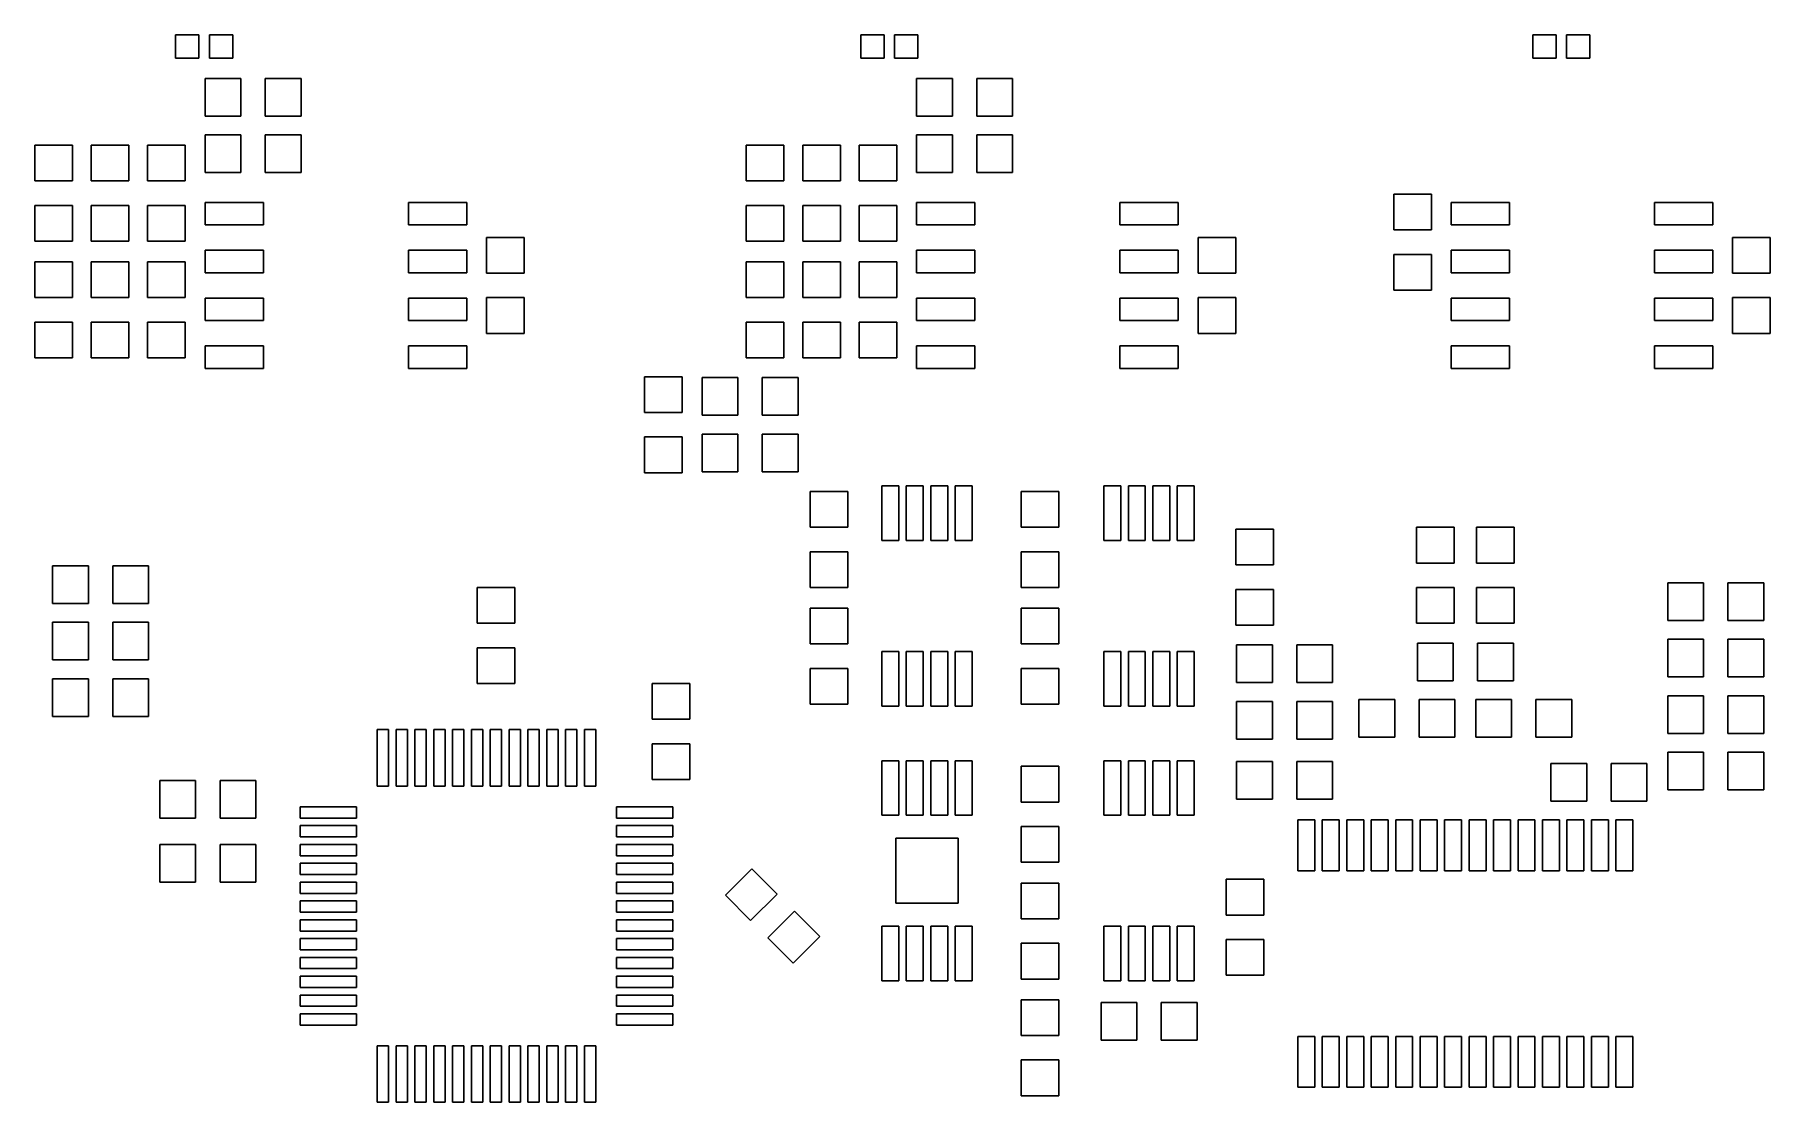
# Model space of a CAD drawing. Extents: x 77 to 123.1, y -144.9 to -116.6.
import ezdxf

# ---------------------------------------------------------------- set-up
doc = ezdxf.new("R2010")
doc.units = 0
doc.header["$MEASUREMENT"] = 0
doc.layers.add('BLACK', color=7, linetype='CONTINUOUS')

msp = doc.modelspace()

# ---------------------------------------------------------------- linework, layer by layer
at = {"layer": 'BLACK'}
for p, q in [((80.74, -117.21), (80.74, -116.59)), ((80.74, -116.59), (81.36, -116.59)), ((81.36, -116.59), (81.36, -117.21)), ((81.64, -117.21), (81.64, -116.59)), ((81.64, -116.59), (82.26, -116.59)), ((82.26, -116.59), (82.26, -117.21)), ((98.94, -117.21), (98.94, -116.59)), ((98.94, -116.59), (99.56, -116.59)), ((99.56, -116.59), (99.56, -117.21)), ((99.84, -117.21), (99.84, -116.59)), ((99.84, -116.59), (100.46, -116.59)), ((100.46, -116.59), (100.46, -117.21)), ((116.79, -117.21), (116.79, -116.59)), ((116.79, -116.59), (117.41, -116.59)), ((117.41, -116.59), (117.41, -117.21)), ((117.69, -117.21), (117.69, -116.59)), ((117.69, -116.59), (118.31, -116.59)), ((118.31, -116.59), (118.31, -117.21)), ((81.36, -117.21), (80.74, -117.21)), ((82.26, -117.21), (81.64, -117.21)), ((99.56, -117.21), (98.94, -117.21)), ((100.46, -117.21), (99.84, -117.21)), ((117.41, -117.21), (116.79, -117.21)), ((118.31, -117.21), (117.69, -117.21)), ((81.525, -118.75), (81.525, -117.75)), ((81.525, -117.75), (82.475, -117.75)), ((82.475, -117.75), (82.475, -118.75)), ((83.125, -118.75), (83.125, -117.75)), ((83.125, -117.75), (84.075, -117.75)), ((84.075, -117.75), (84.075, -118.75)), ((100.425, -118.75), (100.425, -117.75)), ((100.425, -117.75), (101.375, -117.75)), ((101.375, -117.75), (101.375, -118.75)), ((102.025, -118.75), (102.025, -117.75)), ((102.025, -117.75), (102.975, -117.75)), ((102.975, -117.75), (102.975, -118.75)), ((82.475, -118.75), (81.525, -118.75)), ((84.075, -118.75), (83.125, -118.75)), ((101.375, -118.75), (100.425, -118.75)), ((102.975, -118.75), (102.025, -118.75)), ((81.525, -120.25), (81.525, -119.25)), ((81.525, -119.25), (82.475, -119.25)), ((82.475, -119.25), (82.475, -120.25)), ((83.125, -120.25), (83.125, -119.25)), ((83.125, -119.25), (84.075, -119.25)), ((84.075, -119.25), (84.075, -120.25)), ((100.425, -120.25), (100.425, -119.25)), ((100.425, -119.25), (101.375, -119.25)), ((101.375, -119.25), (101.375, -120.25)), ((102.025, -120.25), (102.025, -119.25)), ((102.025, -119.25), (102.975, -119.25)), ((102.975, -119.25), (102.975, -120.25)), ((77, -120.475), (77, -119.525)), ((77, -119.525), (78, -119.525)), ((78, -119.525), (78, -120.475)), ((78.5, -120.475), (78.5, -119.525)), ((78.5, -119.525), (79.5, -119.525)), ((79.5, -119.525), (79.5, -120.475)), ((80, -120.475), (80, -119.525)), ((80, -119.525), (81, -119.525)), ((81, -119.525), (81, -120.475)), ((95.9, -120.475), (95.9, -119.525)), ((95.9, -119.525), (96.9, -119.525)), ((96.9, -119.525), (96.9, -120.475)), ((97.4, -120.475), (97.4, -119.525)), ((97.4, -119.525), (98.4, -119.525)), ((98.4, -119.525), (98.4, -120.475)), ((98.9, -120.475), (98.9, -119.525)), ((98.9, -119.525), (99.9, -119.525)), ((99.9, -119.525), (99.9, -120.475)), ((82.475, -120.25), (81.525, -120.25)), ((84.075, -120.25), (83.125, -120.25)), ((101.375, -120.25), (100.425, -120.25)), ((102.975, -120.25), (102.025, -120.25)), ((78, -120.475), (77, -120.475)), ((79.5, -120.475), (78.5, -120.475)), ((81, -120.475), (80, -120.475)), ((96.9, -120.475), (95.9, -120.475)), ((98.4, -120.475), (97.4, -120.475)), ((99.9, -120.475), (98.9, -120.475)), ((77, -122.075), (77, -121.125)), ((77, -121.125), (78, -121.125)), ((78, -121.125), (78, -122.075)), ((78.5, -122.075), (78.5, -121.125)), ((78.5, -121.125), (79.5, -121.125)), ((79.5, -121.125), (79.5, -122.075)), ((80, -122.075), (80, -121.125)), ((80, -121.125), (81, -121.125)), ((81, -121.125), (81, -122.075)), ((81.525, -121.645), (81.525, -121.045)), ((81.525, -121.045), (83.075, -121.045)), ((83.075, -121.045), (83.075, -121.645)), ((86.925, -121.645), (86.925, -121.045)), ((86.925, -121.045), (88.475, -121.045)), ((88.475, -121.045), (88.475, -121.645)), ((95.9, -122.075), (95.9, -121.125)), ((95.9, -121.125), (96.9, -121.125)), ((96.9, -121.125), (96.9, -122.075)), ((97.4, -122.075), (97.4, -121.125)), ((97.4, -121.125), (98.4, -121.125)), ((98.4, -121.125), (98.4, -122.075)), ((98.9, -122.075), (98.9, -121.125)), ((98.9, -121.125), (99.9, -121.125)), ((99.9, -121.125), (99.9, -122.075)), ((100.425, -121.645), (100.425, -121.045)), ((100.425, -121.045), (101.975, -121.045)), ((101.975, -121.045), (101.975, -121.645)), ((105.825, -121.645), (105.825, -121.045)), ((105.825, -121.045), (107.375, -121.045)), ((107.375, -121.045), (107.375, -121.645)), ((113.1, -121.775), (113.1, -120.825)), ((113.1, -120.825), (114.1, -120.825)), ((114.1, -120.825), (114.1, -121.775)), ((114.625, -121.645), (114.625, -121.045)), ((114.625, -121.045), (116.175, -121.045)), ((116.175, -121.045), (116.175, -121.645)), ((120.025, -121.645), (120.025, -121.045)), ((120.025, -121.045), (121.575, -121.045)), ((121.575, -121.045), (121.575, -121.645)), ((83.075, -121.645), (81.525, -121.645)), ((88.475, -121.645), (86.925, -121.645)), ((101.975, -121.645), (100.425, -121.645)), ((107.375, -121.645), (105.825, -121.645)), ((116.175, -121.645), (114.625, -121.645)), ((121.575, -121.645), (120.025, -121.645)), ((78, -122.075), (77, -122.075)), ((79.5, -122.075), (78.5, -122.075)), ((81, -122.075), (80, -122.075)), ((89, -122.925), (89, -121.975)), ((89, -121.975), (90, -121.975)), ((90, -121.975), (90, -122.925)), ((96.9, -122.075), (95.9, -122.075)), ((98.4, -122.075), (97.4, -122.075)), ((99.9, -122.075), (98.9, -122.075)), ((107.9, -122.925), (107.9, -121.975)), ((107.9, -121.975), (108.9, -121.975)), ((108.9, -121.975), (108.9, -122.925)), ((114.1, -121.775), (113.1, -121.775)), ((122.1, -122.925), (122.1, -121.975)), ((122.1, -121.975), (123.1, -121.975)), ((123.1, -121.975), (123.1, -122.925)), ((77, -123.575), (77, -122.625)), ((77, -122.625), (78, -122.625)), ((78, -122.625), (78, -123.575)), ((78.5, -123.575), (78.5, -122.625)), ((78.5, -122.625), (79.5, -122.625)), ((79.5, -122.625), (79.5, -123.575)), ((80, -123.575), (80, -122.625)), ((80, -122.625), (81, -122.625)), ((81, -122.625), (81, -123.575)), ((81.525, -122.915), (81.525, -122.315)), ((81.525, -122.315), (83.075, -122.315)), ((83.075, -122.315), (83.075, -122.915)), ((86.925, -122.915), (86.925, -122.315)), ((86.925, -122.315), (88.475, -122.315)), ((88.475, -122.315), (88.475, -122.915)), ((95.9, -123.575), (95.9, -122.625)), ((95.9, -122.625), (96.9, -122.625)), ((96.9, -122.625), (96.9, -123.575)), ((97.4, -123.575), (97.4, -122.625)), ((97.4, -122.625), (98.4, -122.625)), ((98.4, -122.625), (98.4, -123.575)), ((98.9, -123.575), (98.9, -122.625)), ((98.9, -122.625), (99.9, -122.625)), ((99.9, -122.625), (99.9, -123.575)), ((100.425, -122.915), (100.425, -122.315)), ((100.425, -122.315), (101.975, -122.315)), ((101.975, -122.315), (101.975, -122.915)), ((105.825, -122.915), (105.825, -122.315)), ((105.825, -122.315), (107.375, -122.315)), ((107.375, -122.315), (107.375, -122.915)), ((113.1, -123.375), (113.1, -122.425)), ((113.1, -122.425), (114.1, -122.425)), ((114.1, -122.425), (114.1, -123.375)), ((114.625, -122.915), (114.625, -122.315)), ((114.625, -122.315), (116.175, -122.315)), ((116.175, -122.315), (116.175, -122.915)), ((120.025, -122.915), (120.025, -122.315)), ((120.025, -122.315), (121.575, -122.315)), ((121.575, -122.315), (121.575, -122.915)), ((83.075, -122.915), (81.525, -122.915)), ((88.475, -122.915), (86.925, -122.915)), ((90, -122.925), (89, -122.925)), ((101.975, -122.915), (100.425, -122.915)), ((107.375, -122.915), (105.825, -122.915)), ((108.9, -122.925), (107.9, -122.925)), ((116.175, -122.915), (114.625, -122.915)), ((121.575, -122.915), (120.025, -122.915)), ((123.1, -122.925), (122.1, -122.925)), ((114.1, -123.375), (113.1, -123.375)), ((78, -123.575), (77, -123.575)), ((79.5, -123.575), (78.5, -123.575)), ((81, -123.575), (80, -123.575)), ((81.525, -124.185), (81.525, -123.585)), ((81.525, -123.585), (83.075, -123.585)), ((83.075, -123.585), (83.075, -124.185)), ((86.925, -124.185), (86.925, -123.585)), ((86.925, -123.585), (88.475, -123.585)), ((88.475, -123.585), (88.475, -124.185)), ((89, -124.525), (89, -123.575)), ((89, -123.575), (90, -123.575)), ((90, -123.575), (90, -124.525)), ((96.9, -123.575), (95.9, -123.575)), ((98.4, -123.575), (97.4, -123.575)), ((99.9, -123.575), (98.9, -123.575)), ((100.425, -124.185), (100.425, -123.585)), ((100.425, -123.585), (101.975, -123.585)), ((101.975, -123.585), (101.975, -124.185)), ((105.825, -124.185), (105.825, -123.585)), ((105.825, -123.585), (107.375, -123.585)), ((107.375, -123.585), (107.375, -124.185)), ((107.9, -124.525), (107.9, -123.575)), ((107.9, -123.575), (108.9, -123.575)), ((108.9, -123.575), (108.9, -124.525)), ((114.625, -124.185), (114.625, -123.585)), ((114.625, -123.585), (116.175, -123.585)), ((116.175, -123.585), (116.175, -124.185)), ((120.025, -124.185), (120.025, -123.585)), ((120.025, -123.585), (121.575, -123.585)), ((121.575, -123.585), (121.575, -124.185)), ((122.1, -124.525), (122.1, -123.575)), ((122.1, -123.575), (123.1, -123.575)), ((123.1, -123.575), (123.1, -124.525)), ((77, -125.175), (77, -124.225)), ((77, -124.225), (78, -124.225)), ((78, -124.225), (78, -125.175)), ((78.5, -125.175), (78.5, -124.225)), ((78.5, -124.225), (79.5, -124.225)), ((79.5, -124.225), (79.5, -125.175)), ((80, -125.175), (80, -124.225)), ((80, -124.225), (81, -124.225)), ((81, -124.225), (81, -125.175)), ((83.075, -124.185), (81.525, -124.185)), ((88.475, -124.185), (86.925, -124.185)), ((95.9, -125.175), (95.9, -124.225)), ((95.9, -124.225), (96.9, -124.225)), ((96.9, -124.225), (96.9, -125.175)), ((97.4, -125.175), (97.4, -124.225)), ((97.4, -124.225), (98.4, -124.225)), ((98.4, -124.225), (98.4, -125.175)), ((98.9, -125.175), (98.9, -124.225)), ((98.9, -124.225), (99.9, -124.225)), ((99.9, -124.225), (99.9, -125.175)), ((101.975, -124.185), (100.425, -124.185)), ((107.375, -124.185), (105.825, -124.185)), ((116.175, -124.185), (114.625, -124.185)), ((121.575, -124.185), (120.025, -124.185)), ((81.525, -125.455), (81.525, -124.855)), ((81.525, -124.855), (83.075, -124.855)), ((83.075, -124.855), (83.075, -125.455)), ((86.925, -125.455), (86.925, -124.855)), ((86.925, -124.855), (88.475, -124.855)), ((88.475, -124.855), (88.475, -125.455)), ((90, -124.525), (89, -124.525)), ((100.425, -125.455), (100.425, -124.855)), ((100.425, -124.855), (101.975, -124.855)), ((101.975, -124.855), (101.975, -125.455)), ((105.825, -125.455), (105.825, -124.855)), ((105.825, -124.855), (107.375, -124.855)), ((107.375, -124.855), (107.375, -125.455)), ((108.9, -124.525), (107.9, -124.525)), ((114.625, -125.455), (114.625, -124.855)), ((114.625, -124.855), (116.175, -124.855)), ((116.175, -124.855), (116.175, -125.455)), ((120.025, -125.455), (120.025, -124.855)), ((120.025, -124.855), (121.575, -124.855)), ((121.575, -124.855), (121.575, -125.455)), ((123.1, -124.525), (122.1, -124.525)), ((78, -125.175), (77, -125.175)), ((79.5, -125.175), (78.5, -125.175)), ((81, -125.175), (80, -125.175)), ((96.9, -125.175), (95.9, -125.175)), ((98.4, -125.175), (97.4, -125.175)), ((99.9, -125.175), (98.9, -125.175)), ((83.075, -125.455), (81.525, -125.455)), ((88.475, -125.455), (86.925, -125.455)), ((93.2, -126.625), (93.2, -125.675)), ((93.2, -125.675), (94.2, -125.675)), ((94.2, -125.675), (94.2, -126.625)), ((94.725, -126.7), (94.725, -125.7)), ((94.725, -125.7), (95.675, -125.7)), ((95.675, -125.7), (95.675, -126.7)), ((96.325, -126.7), (96.325, -125.7)), ((96.325, -125.7), (97.275, -125.7)), ((97.275, -125.7), (97.275, -126.7)), ((101.975, -125.455), (100.425, -125.455)), ((107.375, -125.455), (105.825, -125.455)), ((116.175, -125.455), (114.625, -125.455)), ((121.575, -125.455), (120.025, -125.455)), ((94.2, -126.625), (93.2, -126.625)), ((95.675, -126.7), (94.725, -126.7)), ((97.275, -126.7), (96.325, -126.7)), ((94.725, -128.2), (94.725, -127.2)), ((94.725, -127.2), (95.675, -127.2)), ((95.675, -127.2), (95.675, -128.2)), ((96.325, -128.2), (96.325, -127.2)), ((96.325, -127.2), (97.275, -127.2)), ((97.275, -127.2), (97.275, -128.2)), ((93.2, -128.225), (93.2, -127.275)), ((93.2, -127.275), (94.2, -127.275)), ((94.2, -127.275), (94.2, -128.225)), ((94.2, -128.225), (93.2, -128.225)), ((95.675, -128.2), (94.725, -128.2)), ((97.275, -128.2), (96.325, -128.2)), ((99.5, -130.025), (99.5, -128.575)), ((99.5, -128.575), (99.95, -128.575)), ((99.95, -128.575), (99.95, -130.025)), ((100.15, -130.025), (100.15, -128.575)), ((100.15, -128.575), (100.6, -128.575)), ((100.6, -128.575), (100.6, -130.025)), ((100.8, -130.025), (100.8, -128.575)), ((100.8, -128.575), (101.25, -128.575)), ((101.25, -128.575), (101.25, -130.025)), ((101.45, -130.025), (101.45, -128.575)), ((101.45, -128.575), (101.9, -128.575)), ((101.9, -128.575), (101.9, -130.025)), ((105.4, -130.025), (105.4, -128.575)), ((105.4, -128.575), (105.85, -128.575)), ((105.85, -128.575), (105.85, -130.025)), ((106.05, -130.025), (106.05, -128.575)), ((106.05, -128.575), (106.5, -128.575)), ((106.5, -128.575), (106.5, -130.025)), ((106.7, -130.025), (106.7, -128.575)), ((106.7, -128.575), (107.15, -128.575)), ((107.15, -128.575), (107.15, -130.025)), ((107.35, -130.025), (107.35, -128.575)), ((107.35, -128.575), (107.8, -128.575)), ((107.8, -128.575), (107.8, -130.025)), ((97.6, -129.675), (97.6, -128.725)), ((97.6, -128.725), (98.6, -128.725)), ((98.6, -128.725), (98.6, -129.675)), ((103.2, -129.675), (103.2, -128.725)), ((103.2, -128.725), (104.2, -128.725)), ((104.2, -128.725), (104.2, -129.675)), ((98.6, -129.675), (97.6, -129.675)), ((104.2, -129.675), (103.2, -129.675)), ((108.9, -130.675), (108.9, -129.725)), ((108.9, -129.725), (109.9, -129.725)), ((109.9, -129.725), (109.9, -130.675)), ((113.7, -130.625), (113.7, -129.675)), ((113.7, -129.675), (114.7, -129.675)), ((114.7, -129.675), (114.7, -130.625)), ((115.3, -130.625), (115.3, -129.675)), ((115.3, -129.675), (116.3, -129.675)), ((116.3, -129.675), (116.3, -130.625)), ((97.6, -131.275), (97.6, -130.325)), ((97.6, -130.325), (98.6, -130.325)), ((98.6, -130.325), (98.6, -131.275)), ((99.95, -130.025), (99.5, -130.025)), ((100.6, -130.025), (100.15, -130.025)), ((101.25, -130.025), (100.8, -130.025)), ((101.9, -130.025), (101.45, -130.025)), ((103.2, -131.275), (103.2, -130.325)), ((103.2, -130.325), (104.2, -130.325)), ((104.2, -130.325), (104.2, -131.275)), ((105.85, -130.025), (105.4, -130.025)), ((106.5, -130.025), (106.05, -130.025)), ((107.15, -130.025), (106.7, -130.025)), ((107.8, -130.025), (107.35, -130.025)), ((77.475, -131.7), (77.475, -130.7)), ((77.475, -130.7), (78.425, -130.7)), ((78.425, -130.7), (78.425, -131.7)), ((79.075, -131.7), (79.075, -130.7)), ((79.075, -130.7), (80.025, -130.7)), ((80.025, -130.7), (80.025, -131.7)), ((109.9, -130.675), (108.9, -130.675)), ((114.7, -130.625), (113.7, -130.625)), ((116.3, -130.625), (115.3, -130.625)), ((88.75, -132.225), (88.75, -131.275)), ((88.75, -131.275), (89.75, -131.275)), ((89.75, -131.275), (89.75, -132.225)), ((98.6, -131.275), (97.6, -131.275)), ((104.2, -131.275), (103.2, -131.275)), ((108.9, -132.275), (108.9, -131.325)), ((108.9, -131.325), (109.9, -131.325)), ((109.9, -131.325), (109.9, -132.275)), ((113.7, -132.225), (113.7, -131.275)), ((113.7, -131.275), (114.7, -131.275)), ((114.7, -131.275), (114.7, -132.225)), ((115.3, -132.225), (115.3, -131.275)), ((115.3, -131.275), (116.3, -131.275)), ((116.3, -131.275), (116.3, -132.225)), ((120.375, -132.15), (120.375, -131.15)), ((120.375, -131.15), (121.325, -131.15)), ((121.325, -131.15), (121.325, -132.15)), ((121.975, -132.15), (121.975, -131.15)), ((121.975, -131.15), (122.925, -131.15)), ((122.925, -131.15), (122.925, -132.15)), ((78.425, -131.7), (77.475, -131.7)), ((80.025, -131.7), (79.075, -131.7)), ((97.6, -132.775), (97.6, -131.825)), ((97.6, -131.825), (98.6, -131.825)), ((98.6, -131.825), (98.6, -132.775)), ((103.2, -132.775), (103.2, -131.825)), ((103.2, -131.825), (104.2, -131.825)), ((104.2, -131.825), (104.2, -132.775)), ((77.475, -133.2), (77.475, -132.2)), ((77.475, -132.2), (78.425, -132.2)), ((78.425, -132.2), (78.425, -133.2)), ((79.075, -133.2), (79.075, -132.2)), ((79.075, -132.2), (80.025, -132.2)), ((80.025, -132.2), (80.025, -133.2)), ((89.75, -132.225), (88.75, -132.225)), ((109.9, -132.275), (108.9, -132.275)), ((114.7, -132.225), (113.7, -132.225)), ((116.3, -132.225), (115.3, -132.225)), ((121.325, -132.15), (120.375, -132.15)), ((122.925, -132.15), (121.975, -132.15)), ((113.725, -133.75), (113.725, -132.75)), ((113.725, -132.75), (114.675, -132.75)), ((114.675, -132.75), (114.675, -133.75)), ((115.325, -133.75), (115.325, -132.75)), ((115.325, -132.75), (116.275, -132.75)), ((116.275, -132.75), (116.275, -133.75)), ((120.375, -133.65), (120.375, -132.65)), ((120.375, -132.65), (121.325, -132.65)), ((121.325, -132.65), (121.325, -133.65)), ((121.975, -133.65), (121.975, -132.65)), ((121.975, -132.65), (122.925, -132.65)), ((122.925, -132.65), (122.925, -133.65)), ((78.425, -133.2), (77.475, -133.2)), ((80.025, -133.2), (79.075, -133.2)), ((88.75, -133.825), (88.75, -132.875)), ((88.75, -132.875), (89.75, -132.875)), ((89.75, -132.875), (89.75, -133.825)), ((98.6, -132.775), (97.6, -132.775)), ((99.5, -134.425), (99.5, -132.975)), ((99.5, -132.975), (99.95, -132.975)), ((99.95, -132.975), (99.95, -134.425)), ((100.15, -134.425), (100.15, -132.975)), ((100.15, -132.975), (100.6, -132.975)), ((100.6, -132.975), (100.6, -134.425)), ((100.8, -134.425), (100.8, -132.975)), ((100.8, -132.975), (101.25, -132.975)), ((101.25, -132.975), (101.25, -134.425)), ((101.45, -134.425), (101.45, -132.975)), ((101.45, -132.975), (101.9, -132.975)), ((101.9, -132.975), (101.9, -134.425)), ((104.2, -132.775), (103.2, -132.775)), ((105.4, -134.425), (105.4, -132.975)), ((105.4, -132.975), (105.85, -132.975)), ((105.85, -132.975), (105.85, -134.425)), ((106.05, -134.425), (106.05, -132.975)), ((106.05, -132.975), (106.5, -132.975)), ((106.5, -132.975), (106.5, -134.425)), ((106.7, -134.425), (106.7, -132.975)), ((106.7, -132.975), (107.15, -132.975)), ((107.15, -132.975), (107.15, -134.425)), ((107.35, -134.425), (107.35, -132.975)), ((107.35, -132.975), (107.8, -132.975)), ((107.8, -132.975), (107.8, -134.425)), ((108.925, -133.8), (108.925, -132.8)), ((108.925, -132.8), (109.875, -132.8)), ((109.875, -132.8), (109.875, -133.8)), ((110.525, -133.8), (110.525, -132.8)), ((110.525, -132.8), (111.475, -132.8)), ((111.475, -132.8), (111.475, -133.8)), ((97.6, -134.375), (97.6, -133.425)), ((97.6, -133.425), (98.6, -133.425)), ((98.6, -133.425), (98.6, -134.375)), ((103.2, -134.375), (103.2, -133.425)), ((103.2, -133.425), (104.2, -133.425)), ((104.2, -133.425), (104.2, -134.375)), ((121.325, -133.65), (120.375, -133.65)), ((122.925, -133.65), (121.975, -133.65)), ((77.475, -134.7), (77.475, -133.7)), ((77.475, -133.7), (78.425, -133.7)), ((78.425, -133.7), (78.425, -134.7)), ((79.075, -134.7), (79.075, -133.7)), ((79.075, -133.7), (80.025, -133.7)), ((80.025, -133.7), (80.025, -134.7)), ((89.75, -133.825), (88.75, -133.825)), ((93.4, -134.775), (93.4, -133.825)), ((93.4, -133.825), (94.4, -133.825)), ((94.4, -133.825), (94.4, -134.775)), ((109.875, -133.8), (108.925, -133.8)), ((111.475, -133.8), (110.525, -133.8)), ((114.675, -133.75), (113.725, -133.75)), ((116.275, -133.75), (115.325, -133.75)), ((120.375, -135.15), (120.375, -134.15)), ((120.375, -134.15), (121.325, -134.15)), ((121.325, -134.15), (121.325, -135.15)), ((121.975, -135.15), (121.975, -134.15)), ((121.975, -134.15), (122.925, -134.15)), ((122.925, -134.15), (122.925, -135.15)), ((98.6, -134.375), (97.6, -134.375)), ((99.95, -134.425), (99.5, -134.425)), ((100.6, -134.425), (100.15, -134.425)), ((101.25, -134.425), (100.8, -134.425)), ((101.9, -134.425), (101.45, -134.425)), ((104.2, -134.375), (103.2, -134.375)), ((105.85, -134.425), (105.4, -134.425)), ((106.5, -134.425), (106.05, -134.425)), ((107.15, -134.425), (106.7, -134.425)), ((107.8, -134.425), (107.35, -134.425)), ((108.925, -135.3), (108.925, -134.3)), ((108.925, -134.3), (109.875, -134.3)), ((109.875, -134.3), (109.875, -135.3)), ((110.525, -135.3), (110.525, -134.3)), ((110.525, -134.3), (111.475, -134.3)), ((111.475, -134.3), (111.475, -135.3)), ((112.175, -135.25), (112.175, -134.25)), ((112.175, -134.25), (113.125, -134.25)), ((113.125, -134.25), (113.125, -135.25)), ((113.775, -135.25), (113.775, -134.25)), ((113.775, -134.25), (114.725, -134.25)), ((114.725, -134.25), (114.725, -135.25)), ((115.275, -135.25), (115.275, -134.25)), ((115.275, -134.25), (116.225, -134.25)), ((116.225, -134.25), (116.225, -135.25)), ((116.875, -135.25), (116.875, -134.25)), ((116.875, -134.25), (117.825, -134.25)), ((117.825, -134.25), (117.825, -135.25)), ((78.425, -134.7), (77.475, -134.7)), ((80.025, -134.7), (79.075, -134.7)), ((86.1, -136.55), (86.1, -135.05)), ((86.1, -135.05), (86.4, -135.05)), ((86.4, -135.05), (86.4, -136.55)), ((86.6, -136.55), (86.6, -135.05)), ((86.6, -135.05), (86.9, -135.05)), ((86.9, -135.05), (86.9, -136.55)), ((87.1, -136.55), (87.1, -135.05)), ((87.1, -135.05), (87.4, -135.05)), ((87.4, -135.05), (87.4, -136.55)), ((87.6, -136.55), (87.6, -135.05)), ((87.6, -135.05), (87.9, -135.05)), ((87.9, -135.05), (87.9, -136.55)), ((88.1, -136.55), (88.1, -135.05)), ((88.1, -135.05), (88.4, -135.05)), ((88.4, -135.05), (88.4, -136.55)), ((88.6, -136.55), (88.6, -135.05)), ((88.6, -135.05), (88.9, -135.05)), ((88.9, -135.05), (88.9, -136.55)), ((89.1, -136.55), (89.1, -135.05)), ((89.1, -135.05), (89.4, -135.05)), ((89.4, -135.05), (89.4, -136.55)), ((89.6, -136.55), (89.6, -135.05)), ((89.6, -135.05), (89.9, -135.05)), ((89.9, -135.05), (89.9, -136.55)), ((90.1, -136.55), (90.1, -135.05)), ((90.1, -135.05), (90.4, -135.05)), ((90.4, -135.05), (90.4, -136.55)), ((90.6, -136.55), (90.6, -135.05)), ((90.6, -135.05), (90.9, -135.05)), ((90.9, -135.05), (90.9, -136.55)), ((91.1, -136.55), (91.1, -135.05)), ((91.1, -135.05), (91.4, -135.05)), ((91.4, -135.05), (91.4, -136.55)), ((91.6, -136.55), (91.6, -135.05)), ((91.6, -135.05), (91.9, -135.05)), ((91.9, -135.05), (91.9, -136.55)), ((94.4, -134.775), (93.4, -134.775)), ((93.4, -136.375), (93.4, -135.425)), ((93.4, -135.425), (94.4, -135.425)), ((94.4, -135.425), (94.4, -136.375)), ((109.875, -135.3), (108.925, -135.3)), ((111.475, -135.3), (110.525, -135.3)), ((113.125, -135.25), (112.175, -135.25)), ((114.725, -135.25), (113.775, -135.25)), ((116.225, -135.25), (115.275, -135.25)), ((117.825, -135.25), (116.875, -135.25)), ((121.325, -135.15), (120.375, -135.15)), ((122.925, -135.15), (121.975, -135.15)), ((99.5, -137.325), (99.5, -135.875)), ((99.5, -135.875), (99.95, -135.875)), ((99.95, -135.875), (99.95, -137.325)), ((100.15, -137.325), (100.15, -135.875)), ((100.15, -135.875), (100.6, -135.875)), ((100.6, -135.875), (100.6, -137.325)), ((100.8, -137.325), (100.8, -135.875)), ((100.8, -135.875), (101.25, -135.875)), ((101.25, -135.875), (101.25, -137.325)), ((101.45, -137.325), (101.45, -135.875)), ((101.45, -135.875), (101.9, -135.875)), ((101.9, -135.875), (101.9, -137.325)), ((105.4, -137.325), (105.4, -135.875)), ((105.4, -135.875), (105.85, -135.875)), ((105.85, -135.875), (105.85, -137.325)), ((106.05, -137.325), (106.05, -135.875)), ((106.05, -135.875), (106.5, -135.875)), ((106.5, -135.875), (106.5, -137.325)), ((106.7, -137.325), (106.7, -135.875)), ((106.7, -135.875), (107.15, -135.875)), ((107.15, -135.875), (107.15, -137.325)), ((107.35, -137.325), (107.35, -135.875)), ((107.35, -135.875), (107.8, -135.875)), ((107.8, -135.875), (107.8, -137.325)), ((108.925, -136.9), (108.925, -135.9)), ((108.925, -135.9), (109.875, -135.9)), ((109.875, -135.9), (109.875, -136.9)), ((110.525, -136.9), (110.525, -135.9)), ((110.525, -135.9), (111.475, -135.9)), ((111.475, -135.9), (111.475, -136.9)), ((117.275, -136.95), (117.275, -135.95)), ((117.275, -135.95), (118.225, -135.95)), ((118.225, -135.95), (118.225, -136.95)), ((118.875, -136.95), (118.875, -135.95)), ((118.875, -135.95), (119.825, -135.95)), ((119.825, -135.95), (119.825, -136.95)), ((120.375, -136.65), (120.375, -135.65)), ((120.375, -135.65), (121.325, -135.65)), ((121.325, -135.65), (121.325, -136.65)), ((121.975, -136.65), (121.975, -135.65)), ((121.975, -135.65), (122.925, -135.65)), ((122.925, -135.65), (122.925, -136.65)), ((80.325, -137.4), (80.325, -136.4)), ((80.325, -136.4), (81.275, -136.4)), ((81.275, -136.4), (81.275, -137.4)), ((81.925, -137.4), (81.925, -136.4)), ((81.925, -136.4), (82.875, -136.4)), ((82.875, -136.4), (82.875, -137.4)), ((94.4, -136.375), (93.4, -136.375)), ((103.2, -136.975), (103.2, -136.025)), ((103.2, -136.025), (104.2, -136.025)), ((104.2, -136.025), (104.2, -136.975)), ((86.4, -136.55), (86.1, -136.55)), ((86.9, -136.55), (86.6, -136.55)), ((87.4, -136.55), (87.1, -136.55)), ((87.9, -136.55), (87.6, -136.55)), ((88.4, -136.55), (88.1, -136.55)), ((88.9, -136.55), (88.6, -136.55)), ((89.4, -136.55), (89.1, -136.55)), ((89.9, -136.55), (89.6, -136.55)), ((90.4, -136.55), (90.1, -136.55)), ((90.9, -136.55), (90.6, -136.55)), ((91.4, -136.55), (91.1, -136.55)), ((91.9, -136.55), (91.6, -136.55)), ((109.875, -136.9), (108.925, -136.9)), ((111.475, -136.9), (110.525, -136.9)), ((121.325, -136.65), (120.375, -136.65)), ((122.925, -136.65), (121.975, -136.65)), ((84.05, -137.4), (84.05, -137.1)), ((84.05, -137.1), (85.55, -137.1)), ((85.55, -137.1), (85.55, -137.4)), ((92.45, -137.4), (92.45, -137.1)), ((92.45, -137.1), (93.95, -137.1)), ((93.95, -137.1), (93.95, -137.4)), ((99.95, -137.325), (99.5, -137.325)), ((100.6, -137.325), (100.15, -137.325)), ((101.25, -137.325), (100.8, -137.325)), ((101.9, -137.325), (101.45, -137.325)), ((104.2, -136.975), (103.2, -136.975)), ((105.85, -137.325), (105.4, -137.325)), ((106.5, -137.325), (106.05, -137.325)), ((107.15, -137.325), (106.7, -137.325)), ((107.8, -137.325), (107.35, -137.325)), ((118.225, -136.95), (117.275, -136.95)), ((119.825, -136.95), (118.875, -136.95)), ((81.275, -137.4), (80.325, -137.4)), ((82.875, -137.4), (81.925, -137.4)), ((85.55, -137.4), (84.05, -137.4)), ((84.05, -137.9), (84.05, -137.6)), ((84.05, -137.6), (85.55, -137.6)), ((85.55, -137.6), (85.55, -137.9)), ((93.95, -137.4), (92.45, -137.4)), ((92.45, -137.9), (92.45, -137.6)), ((92.45, -137.6), (93.95, -137.6)), ((93.95, -137.6), (93.95, -137.9)), ((103.2, -138.575), (103.2, -137.625)), ((103.2, -137.625), (104.2, -137.625)), ((104.2, -137.625), (104.2, -138.575)), ((110.55, -138.8), (110.55, -137.45)), ((110.55, -137.45), (111, -137.45)), ((111, -137.45), (111, -138.8)), ((111.2, -138.8), (111.2, -137.45)), ((111.2, -137.45), (111.65, -137.45)), ((111.65, -137.45), (111.65, -138.8)), ((111.85, -138.8), (111.85, -137.45)), ((111.85, -137.45), (112.3, -137.45)), ((112.3, -137.45), (112.3, -138.8)), ((112.5, -138.8), (112.5, -137.45)), ((112.5, -137.45), (112.95, -137.45)), ((112.95, -137.45), (112.95, -138.8)), ((113.15, -138.8), (113.15, -137.45)), ((113.15, -137.45), (113.6, -137.45)), ((113.6, -137.45), (113.6, -138.8)), ((113.8, -138.8), (113.8, -137.45)), ((113.8, -137.45), (114.25, -137.45)), ((114.25, -137.45), (114.25, -138.8)), ((114.45, -138.8), (114.45, -137.45)), ((114.45, -137.45), (114.9, -137.45)), ((114.9, -137.45), (114.9, -138.8)), ((115.1, -138.8), (115.1, -137.45)), ((115.1, -137.45), (115.55, -137.45)), ((115.55, -137.45), (115.55, -138.8)), ((115.75, -138.8), (115.75, -137.45)), ((115.75, -137.45), (116.2, -137.45)), ((116.2, -137.45), (116.2, -138.8)), ((116.4, -138.8), (116.4, -137.45)), ((116.4, -137.45), (116.85, -137.45)), ((116.85, -137.45), (116.85, -138.8)), ((117.05, -138.8), (117.05, -137.45)), ((117.05, -137.45), (117.5, -137.45)), ((117.5, -137.45), (117.5, -138.8)), ((117.7, -138.8), (117.7, -137.45)), ((117.7, -137.45), (118.15, -137.45)), ((118.15, -137.45), (118.15, -138.8)), ((118.35, -138.8), (118.35, -137.45)), ((118.35, -137.45), (118.8, -137.45)), ((118.8, -137.45), (118.8, -138.8)), ((119, -138.8), (119, -137.45)), ((119, -137.45), (119.45, -137.45)), ((119.45, -137.45), (119.45, -138.8)), ((80.325, -139.1), (80.325, -138.1)), ((80.325, -138.1), (81.275, -138.1)), ((81.275, -138.1), (81.275, -139.1)), ((81.925, -139.1), (81.925, -138.1)), ((81.925, -138.1), (82.875, -138.1)), ((82.875, -138.1), (82.875, -139.1)), ((85.55, -137.9), (84.05, -137.9)), ((84.05, -138.4), (84.05, -138.1)), ((84.05, -138.1), (85.55, -138.1)), ((85.55, -138.1), (85.55, -138.4)), ((93.95, -137.9), (92.45, -137.9)), ((92.45, -138.4), (92.45, -138.1)), ((92.45, -138.1), (93.95, -138.1)), ((93.95, -138.1), (93.95, -138.4)), ((99.869, -139.663), (99.869, -137.936)), ((99.869, -137.936), (101.531, -137.936)), ((101.531, -137.936), (101.531, -139.663)), ((85.55, -138.4), (84.05, -138.4)), ((84.05, -138.9), (84.05, -138.6)), ((84.05, -138.6), (85.55, -138.6)), ((85.55, -138.6), (85.55, -138.9)), ((93.95, -138.4), (92.45, -138.4)), ((92.45, -138.9), (92.45, -138.6)), ((92.45, -138.6), (93.95, -138.6)), ((93.95, -138.6), (93.95, -138.9)), ((95.345, -139.452), (96.052, -138.745)), ((96.052, -138.745), (96.724, -139.417)), ((104.2, -138.575), (103.2, -138.575)), ((81.275, -139.1), (80.325, -139.1)), ((82.875, -139.1), (81.925, -139.1)), ((85.55, -138.9), (84.05, -138.9)), ((84.05, -139.4), (84.05, -139.1)), ((84.05, -139.1), (85.55, -139.1)), ((85.55, -139.1), (85.55, -139.4)), ((93.95, -138.9), (92.45, -138.9)), ((92.45, -139.4), (92.45, -139.1)), ((92.45, -139.1), (93.95, -139.1)), ((93.95, -139.1), (93.95, -139.4)), ((103.2, -140.075), (103.2, -139.125)), ((103.2, -139.125), (104.2, -139.125)), ((104.2, -139.125), (104.2, -140.075)), ((108.65, -139.975), (108.65, -139.025)), ((108.65, -139.025), (109.65, -139.025)), ((109.65, -139.025), (109.65, -139.975)), ((111, -138.8), (110.55, -138.8)), ((111.65, -138.8), (111.2, -138.8)), ((112.3, -138.8), (111.85, -138.8)), ((112.95, -138.8), (112.5, -138.8)), ((113.6, -138.8), (113.15, -138.8)), ((114.25, -138.8), (113.8, -138.8)), ((114.9, -138.8), (114.45, -138.8)), ((115.55, -138.8), (115.1, -138.8)), ((116.2, -138.8), (115.75, -138.8)), ((116.85, -138.8), (116.4, -138.8)), ((117.5, -138.8), (117.05, -138.8)), ((118.15, -138.8), (117.7, -138.8)), ((118.8, -138.8), (118.35, -138.8)), ((119.45, -138.8), (119, -138.8)), ((85.55, -139.4), (84.05, -139.4)), ((84.05, -139.9), (84.05, -139.6)), ((84.05, -139.6), (85.55, -139.6)), ((85.55, -139.6), (85.55, -139.9)), ((93.95, -139.4), (92.45, -139.4)), ((92.45, -139.9), (92.45, -139.6)), ((92.45, -139.6), (93.95, -139.6)), ((93.95, -139.6), (93.95, -139.9)), ((96.017, -140.124), (95.345, -139.452)), ((96.724, -139.417), (96.017, -140.124)), ((101.531, -139.663), (99.869, -139.663)), ((85.55, -139.9), (84.05, -139.9)), ((84.05, -140.4), (84.05, -140.1)), ((84.05, -140.1), (85.55, -140.1)), ((85.55, -140.1), (85.55, -140.4)), ((93.95, -139.9), (92.45, -139.9)), ((92.45, -140.4), (92.45, -140.1)), ((92.45, -140.1), (93.95, -140.1)), ((93.95, -140.1), (93.95, -140.4)), ((96.476, -140.583), (97.183, -139.876)), ((97.183, -139.876), (97.855, -140.548)), ((104.2, -140.075), (103.2, -140.075)), ((109.65, -139.975), (108.65, -139.975)), ((85.55, -140.4), (84.05, -140.4)), ((84.05, -140.9), (84.05, -140.6)), ((84.05, -140.6), (85.55, -140.6)), ((85.55, -140.6), (85.55, -140.9)), ((93.95, -140.4), (92.45, -140.4)), ((92.45, -140.9), (92.45, -140.6)), ((92.45, -140.6), (93.95, -140.6)), ((93.95, -140.6), (93.95, -140.9)), ((97.148, -141.255), (96.476, -140.583)), ((97.855, -140.548), (97.148, -141.255)), ((99.5, -141.725), (99.5, -140.275)), ((99.5, -140.275), (99.95, -140.275)), ((99.95, -140.275), (99.95, -141.725)), ((100.15, -141.725), (100.15, -140.275)), ((100.15, -140.275), (100.6, -140.275)), ((100.6, -140.275), (100.6, -141.725)), ((100.8, -141.725), (100.8, -140.275)), ((100.8, -140.275), (101.25, -140.275)), ((101.25, -140.275), (101.25, -141.725)), ((101.45, -141.725), (101.45, -140.275)), ((101.45, -140.275), (101.9, -140.275)), ((101.9, -140.275), (101.9, -141.725)), ((105.4, -141.725), (105.4, -140.275)), ((105.4, -140.275), (105.85, -140.275)), ((105.85, -140.275), (105.85, -141.725)), ((106.05, -141.725), (106.05, -140.275)), ((106.05, -140.275), (106.5, -140.275)), ((106.5, -140.275), (106.5, -141.725)), ((106.7, -141.725), (106.7, -140.275)), ((106.7, -140.275), (107.15, -140.275)), ((107.15, -140.275), (107.15, -141.725)), ((107.35, -141.725), (107.35, -140.275)), ((107.35, -140.275), (107.8, -140.275)), ((107.8, -140.275), (107.8, -141.725)), ((85.55, -140.9), (84.05, -140.9)), ((93.95, -140.9), (92.45, -140.9)), ((103.2, -141.675), (103.2, -140.725)), ((103.2, -140.725), (104.2, -140.725)), ((104.2, -140.725), (104.2, -141.675)), ((108.65, -141.575), (108.65, -140.625)), ((108.65, -140.625), (109.65, -140.625)), ((109.65, -140.625), (109.65, -141.575)), ((84.05, -141.4), (84.05, -141.1)), ((84.05, -141.1), (85.55, -141.1)), ((85.55, -141.4), (84.05, -141.4)), ((85.55, -141.1), (85.55, -141.4)), ((92.45, -141.4), (92.45, -141.1)), ((92.45, -141.1), (93.95, -141.1)), ((93.95, -141.4), (92.45, -141.4)), ((93.95, -141.1), (93.95, -141.4)), ((84.05, -141.9), (84.05, -141.6)), ((84.05, -141.6), (85.55, -141.6)), ((85.55, -141.9), (84.05, -141.9)), ((85.55, -141.6), (85.55, -141.9)), ((92.45, -141.9), (92.45, -141.6)), ((92.45, -141.6), (93.95, -141.6)), ((93.95, -141.9), (92.45, -141.9)), ((93.95, -141.6), (93.95, -141.9)), ((99.95, -141.725), (99.5, -141.725)), ((100.6, -141.725), (100.15, -141.725)), ((101.25, -141.725), (100.8, -141.725)), ((101.9, -141.725), (101.45, -141.725)), ((104.2, -141.675), (103.2, -141.675)), ((105.85, -141.725), (105.4, -141.725)), ((106.5, -141.725), (106.05, -141.725)), ((107.15, -141.725), (106.7, -141.725)), ((107.8, -141.725), (107.35, -141.725)), ((109.65, -141.575), (108.65, -141.575)), ((84.05, -142.4), (84.05, -142.1)), ((84.05, -142.1), (85.55, -142.1)), ((85.55, -142.4), (84.05, -142.4)), ((85.55, -142.1), (85.55, -142.4)), ((92.45, -142.4), (92.45, -142.1)), ((92.45, -142.1), (93.95, -142.1)), ((93.95, -142.4), (92.45, -142.4)), ((93.95, -142.1), (93.95, -142.4)), ((103.2, -143.175), (103.2, -142.225)), ((103.2, -142.225), (104.2, -142.225)), ((104.2, -142.225), (104.2, -143.175)), ((105.325, -143.3), (105.325, -142.3)), ((105.325, -142.3), (106.275, -142.3)), ((106.275, -142.3), (106.275, -143.3)), ((106.925, -143.3), (106.925, -142.3)), ((106.925, -142.3), (107.875, -142.3)), ((107.875, -142.3), (107.875, -143.3)), ((84.05, -142.9), (84.05, -142.6)), ((84.05, -142.6), (85.55, -142.6)), ((85.55, -142.9), (84.05, -142.9)), ((85.55, -142.6), (85.55, -142.9)), ((92.45, -142.9), (92.45, -142.6)), ((92.45, -142.6), (93.95, -142.6)), ((93.95, -142.9), (92.45, -142.9)), ((93.95, -142.6), (93.95, -142.9)), ((104.2, -143.175), (103.2, -143.175)), ((106.275, -143.3), (105.325, -143.3)), ((107.875, -143.3), (106.925, -143.3)), ((110.55, -144.55), (110.55, -143.2)), ((110.55, -143.2), (111, -143.2)), ((111, -143.2), (111, -144.55)), ((111.2, -144.55), (111.2, -143.2)), ((111.2, -143.2), (111.65, -143.2)), ((111.65, -143.2), (111.65, -144.55)), ((111.85, -144.55), (111.85, -143.2)), ((111.85, -143.2), (112.3, -143.2)), ((112.3, -143.2), (112.3, -144.55)), ((112.5, -144.55), (112.5, -143.2)), ((112.5, -143.2), (112.95, -143.2)), ((112.95, -143.2), (112.95, -144.55)), ((113.15, -144.55), (113.15, -143.2)), ((113.15, -143.2), (113.6, -143.2)), ((113.6, -143.2), (113.6, -144.55)), ((113.8, -144.55), (113.8, -143.2)), ((113.8, -143.2), (114.25, -143.2)), ((114.25, -143.2), (114.25, -144.55)), ((114.45, -144.55), (114.45, -143.2)), ((114.45, -143.2), (114.9, -143.2)), ((114.9, -143.2), (114.9, -144.55)), ((115.1, -144.55), (115.1, -143.2)), ((115.1, -143.2), (115.55, -143.2)), ((115.55, -143.2), (115.55, -144.55)), ((115.75, -144.55), (115.75, -143.2)), ((115.75, -143.2), (116.2, -143.2)), ((116.2, -143.2), (116.2, -144.55)), ((116.4, -144.55), (116.4, -143.2)), ((116.4, -143.2), (116.85, -143.2)), ((116.85, -143.2), (116.85, -144.55)), ((117.05, -144.55), (117.05, -143.2)), ((117.05, -143.2), (117.5, -143.2)), ((117.5, -143.2), (117.5, -144.55)), ((117.7, -144.55), (117.7, -143.2)), ((117.7, -143.2), (118.15, -143.2)), ((118.15, -143.2), (118.15, -144.55)), ((118.35, -144.55), (118.35, -143.2)), ((118.35, -143.2), (118.8, -143.2)), ((118.8, -143.2), (118.8, -144.55)), ((119, -144.55), (119, -143.2)), ((119, -143.2), (119.45, -143.2)), ((119.45, -143.2), (119.45, -144.55)), ((86.1, -144.95), (86.1, -143.45)), ((86.1, -143.45), (86.4, -143.45)), ((86.4, -143.45), (86.4, -144.95)), ((86.6, -144.95), (86.6, -143.45)), ((86.6, -143.45), (86.9, -143.45)), ((86.9, -143.45), (86.9, -144.95)), ((87.1, -144.95), (87.1, -143.45)), ((87.1, -143.45), (87.4, -143.45)), ((87.4, -143.45), (87.4, -144.95)), ((87.6, -144.95), (87.6, -143.45)), ((87.6, -143.45), (87.9, -143.45)), ((87.9, -143.45), (87.9, -144.95)), ((88.1, -144.95), (88.1, -143.45)), ((88.1, -143.45), (88.4, -143.45)), ((88.4, -143.45), (88.4, -144.95)), ((88.6, -144.95), (88.6, -143.45)), ((88.6, -143.45), (88.9, -143.45)), ((88.9, -143.45), (88.9, -144.95)), ((89.1, -144.95), (89.1, -143.45)), ((89.1, -143.45), (89.4, -143.45)), ((89.4, -143.45), (89.4, -144.95)), ((89.6, -144.95), (89.6, -143.45)), ((89.6, -143.45), (89.9, -143.45)), ((89.9, -143.45), (89.9, -144.95)), ((90.1, -144.95), (90.1, -143.45)), ((90.1, -143.45), (90.4, -143.45)), ((90.4, -143.45), (90.4, -144.95)), ((90.6, -144.95), (90.6, -143.45)), ((90.6, -143.45), (90.9, -143.45)), ((90.9, -143.45), (90.9, -144.95)), ((91.1, -144.95), (91.1, -143.45)), ((91.1, -143.45), (91.4, -143.45)), ((91.4, -143.45), (91.4, -144.95)), ((91.6, -144.95), (91.6, -143.45)), ((91.6, -143.45), (91.9, -143.45)), ((91.9, -143.45), (91.9, -144.95)), ((103.2, -144.775), (103.2, -143.825)), ((103.2, -143.825), (104.2, -143.825)), ((104.2, -143.825), (104.2, -144.775)), ((111, -144.55), (110.55, -144.55)), ((111.65, -144.55), (111.2, -144.55)), ((112.3, -144.55), (111.85, -144.55)), ((112.95, -144.55), (112.5, -144.55)), ((113.6, -144.55), (113.15, -144.55)), ((114.25, -144.55), (113.8, -144.55)), ((114.9, -144.55), (114.45, -144.55)), ((115.55, -144.55), (115.1, -144.55)), ((116.2, -144.55), (115.75, -144.55)), ((116.85, -144.55), (116.4, -144.55)), ((117.5, -144.55), (117.05, -144.55)), ((118.15, -144.55), (117.7, -144.55)), ((118.8, -144.55), (118.35, -144.55)), ((119.45, -144.55), (119, -144.55)), ((86.4, -144.95), (86.1, -144.95)), ((86.9, -144.95), (86.6, -144.95)), ((87.4, -144.95), (87.1, -144.95)), ((87.9, -144.95), (87.6, -144.95)), ((88.4, -144.95), (88.1, -144.95)), ((88.9, -144.95), (88.6, -144.95)), ((89.4, -144.95), (89.1, -144.95)), ((89.9, -144.95), (89.6, -144.95)), ((90.4, -144.95), (90.1, -144.95)), ((90.9, -144.95), (90.6, -144.95)), ((91.4, -144.95), (91.1, -144.95)), ((91.9, -144.95), (91.6, -144.95)), ((104.2, -144.775), (103.2, -144.775))]:
    msp.add_line(p, q, dxfattribs=at)

doc.saveas('drawing.dxf')
